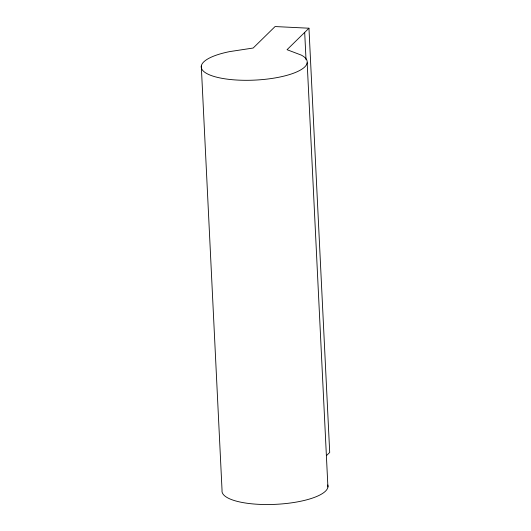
<?xml version="1.0" encoding="UTF-8"?>
<svg xmlns="http://www.w3.org/2000/svg" width="531" height="531" viewBox="0 0 531 531"><rect width="100%" height="100%" fill="white"/><g stroke="black" fill="none" stroke-linecap="round" stroke-linejoin="round"><path stroke-width="0.8" d="M308.956 28.216L287.045 49.695L301.269 55.098A53.047 15.684 -2.8 0 1 278.642 77.28A53.047 15.684 -2.8 0 1 207.203 73.763A53.047 15.684 -2.8 0 1 229.823 51.58L253.174 48.029L275.085 26.55L308.956 28.216L329.705 452.445L326.505 455.578M307.17 62.771L327.919 487M304.688 32.398L306.029 59.737M201.295 66.09L222.044 490.312A53.047 15.684 -2.8 0 0 276.074 504.311A53.047 15.684 -2.8 0 0 327.773 484.949"/></g></svg>
